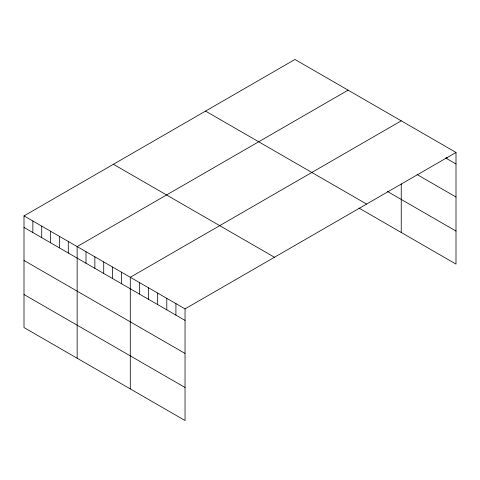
<?xml version="1.0" encoding="UTF-8"?>
<svg xmlns="http://www.w3.org/2000/svg" width="480" height="480" viewBox="0 0 480 480"><rect width="100%" height="100%" fill="white"/><g stroke="black" fill="none" stroke-linecap="round" stroke-linejoin="round"><path stroke-width="0.72" d="M24 215.904L185.046 308.886L185.046 420.528L24 327.552L24 215.904L294.954 59.472L456 152.448L456 264.096L358.854 208.008M348.102 90.156L77.148 246.588L77.148 358.23M401.244 120.84L130.29 277.272L130.29 388.914M185.046 308.886L456 152.448M445.656 157.998L456 163.968M417.06 174.528L456 197.01M387.324 191.406L456 231.054M205.542 111.096L366.588 204.072M113.412 164.28L274.458 257.262M24 227.424L185.046 320.4M24 260.466L185.046 353.442M24 294.51L185.046 387.486M446.874 157.26L446.874 158.7M401.244 183.9L401.244 232.482M175.92 303.618L175.92 315.132M166.794 298.35L166.794 309.864M157.668 293.076L157.668 304.596M148.542 287.808L148.542 299.328M139.416 282.54L139.416 294.054M121.434 272.16L121.434 283.674M112.578 267.042L112.578 278.562M103.716 261.93L103.716 273.444M94.86 256.818L94.86 268.332M86.004 251.7L86.004 263.22M68.286 241.476L68.286 252.99M59.43 236.364L59.43 247.878M50.574 231.246L50.574 242.76M41.718 226.134L41.718 237.648M32.856 221.022L32.856 232.536"/></g></svg>
